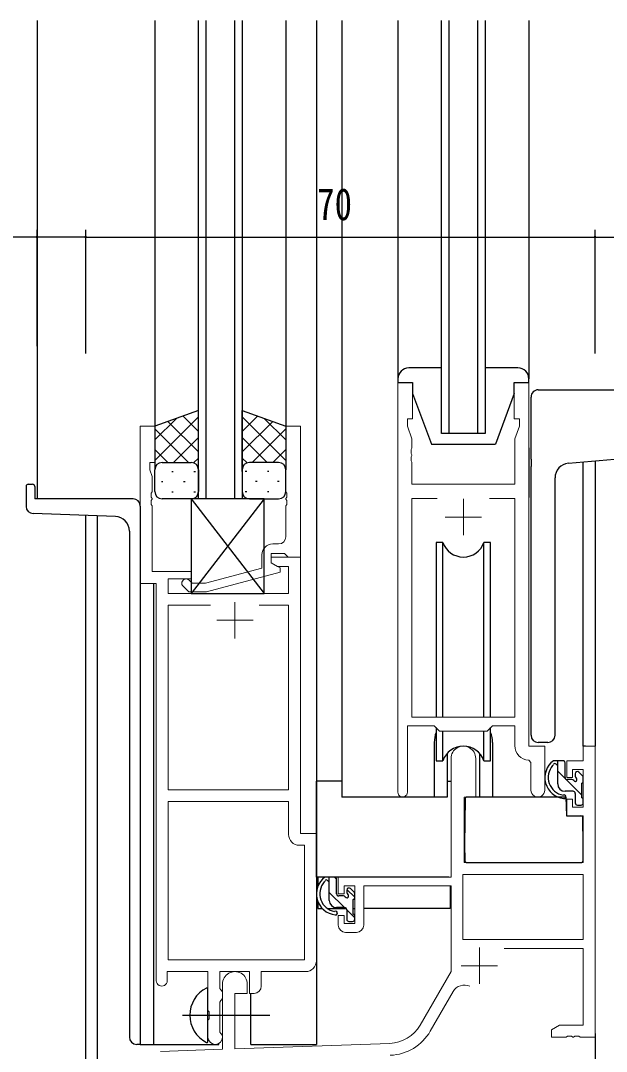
# Model space of a CAD drawing. Units: millimetres, scale not verified. Extents: x -1073 to 397, y -282 to 282.
# Drawn here: x -324.7 to -244.1, y -202.7 to -61 of the extents above; entities that cross this region are included whole.
import ezdxf
from ezdxf.enums import TextEntityAlignment as Align

# ---------------------------------------------------------------- set-up
doc = ezdxf.new("R2010")
doc.units = ezdxf.units.MM
doc.header["$LTSCALE"] = 2
doc.layers.add('0-2_YKK_11', color=7, linetype='Continuous', lineweight=18)
for name, color, linetype in [('0-3_YKK_12', 2, 'Continuous'), ('0-4_YKK_13', 4, 'Continuous'), ('0-6_YKK_D', 6, 'Continuous')]:
    doc.layers.add(name, color=color, linetype=linetype)
doc.styles.add('ＭＳ ゴシック', font='')
doc.styles.get('ＭＳ ゴシック').set_extended_font_data('MS Gothic')

msp = doc.modelspace()

# ---------------------------------------------------------------- linework, layer by layer
at = {"layer": '0-2_YKK_11'}
for p, q in [((-272.8, -110.7), (-272.8, -167.05)), ((-270.8, -110.7), (-272.8, -110.7)), ((-270.8, -115.7), (-270.8, -110.7)), ((-254.8, -110.7), (-256.8, -110.7)), ((-256.8, -110.7), (-256.8, -115.7)), ((-254.8, -160.7), (-254.8, -110.7)), ((-271.5, -115.7), (-270.8, -115.7)), ((-271.5, -116.7), (-271.5, -115.7)), ((-256.8, -115.7), (-256.1, -115.7)), ((-256.1, -115.7), (-256.1, -116.7)), ((-308.202, -138.33), (-308.202, -116.7)), ((-308.202, -116.7), (-306.202, -116.7)), ((-306.202, -116.7), (-306.202, -121.7)), ((-288.202, -116.7), (-288.202, -125.742)), ((-286.202, -116.7), (-288.202, -116.7)), ((-286.202, -134.7), (-286.202, -116.7)), ((-270.87, -118.431), (-271.5, -116.7)), ((-256.1, -116.7), (-256.73, -118.431)), ((-270.87, -119.742), (-270.87, -118.431)), ((-256.73, -118.431), (-256.73, -124.7)), ((-270.99, -119.925), (-270.87, -119.742)), ((-270.99, -120.475), (-270.99, -119.925)), ((-306.902, -121.7), (-306.902, -122.7)), ((-306.202, -121.7), (-306.902, -121.7)), ((-270.87, -120.658), (-270.99, -120.475)), ((-270.99, -120.925), (-270.87, -120.742)), ((-270.99, -121.475), (-270.99, -120.925)), ((-270.87, -121.658), (-270.99, -121.475)), ((-270.87, -120.742), (-270.87, -120.658)), ((-270.87, -124.7), (-270.87, -121.658)), ((-306.902, -122.7), (-306.572, -123.607)), ((-306.572, -123.607), (-306.572, -125.742)), ((-256.73, -124.7), (-270.87, -124.7)), ((-306.572, -125.742), (-306.692, -125.925)), ((-306.692, -125.925), (-306.692, -126.475)), ((-288.202, -125.742), (-288.082, -125.925)), ((-288.082, -125.925), (-288.082, -126.475)), ((-306.692, -126.475), (-306.572, -126.658)), ((-306.572, -126.742), (-306.692, -126.925)), ((-306.692, -126.925), (-306.692, -127.475)), ((-306.692, -127.475), (-306.572, -127.658)), ((-306.572, -126.658), (-306.572, -126.742)), ((-288.082, -126.475), (-288.202, -126.658)), ((-288.202, -126.658), (-288.202, -126.742)), ((-288.202, -126.742), (-288.082, -126.925)), ((-288.082, -127.475), (-288.202, -127.658)), ((-288.082, -126.925), (-288.082, -127.475)), ((-270.87, -126.63), (-270.87, -156.7)), ((-267.387, -126.63), (-270.87, -126.63)), ((-267.387, -126.63), (-270.87, -126.63)), ((-256.73, -126.63), (-260.213, -126.63)), ((-256.73, -156.7), (-256.73, -126.63)), ((-306.572, -127.658), (-306.572, -136.7)), ((-288.202, -127.658), (-288.202, -131.9)), ((-289.202, -132.9), (-290.002, -132.9)), ((-291.502, -134.4), (-291.502, -136.22)), ((-290.202, -134.2), (-288.402, -134.2)), ((-290.202, -135.5), (-290.202, -134.2)), ((-288.402, -134.2), (-288.202, -134.4)), ((-288.202, -134.4), (-287.902, -134.7)), ((-290.202, -134.7), (-286.202, -134.7)), ((-290.202, -135.5), (-290.202, -134.7)), ((-289.002, -136.193), (-290.202, -135.5)), ((-289.336, -136), (-290.202, -135.5)), ((-287.832, -136), (-289.336, -136)), ((-287.902, -134.7), (-286.202, -134.7)), ((-287.832, -139.7), (-287.832, -136)), ((-286.202, -134.7), (-286.202, -172.7)), ((-306.572, -136.7), (-301.202, -136.7)), ((-301.202, -136.7), (-301.202, -137.7)), ((-291.502, -136.22), (-299.263, -138.3)), ((-299.105, -139.5), (-289.002, -136.793)), ((-289.002, -136.793), (-289.002, -136.193)), ((-306.002, -138.33), (-308.202, -138.33)), ((-306.002, -192.95), (-306.002, -138.33)), ((-301.202, -137.7), (-304.372, -137.7)), ((-304.372, -137.7), (-304.372, -139.7)), ((-302.326, -138.724), (-301.55, -139.5)), ((-301.053, -138.3), (-301.478, -137.876)), ((-299.263, -138.3), (-301.053, -138.3)), ((-304.372, -139.7), (-287.832, -139.7)), ((-301.55, -139.5), (-299.105, -139.5)), ((-304.372, -166.7), (-304.372, -141.33)), ((-304.372, -141.33), (-298.552, -141.33)), ((-291.851, -141.33), (-287.832, -141.33)), ((-291.851, -141.33), (-287.832, -141.33)), ((-287.832, -141.33), (-287.832, -166.7)), ((-270.87, -156.7), (-256.73, -156.7)), ((-271.5, -167.05), (-271.5, -157.9)), ((-267.07, -158.63), (-260.53, -158.63)), ((-260.53, -158.63), (-259.8, -157.9)), ((-259.8, -157.9), (-256.73, -157.9)), ((-256.73, -157.9), (-256.73, -160.63)), ((-252.6, -160.7), (-254.8, -160.7)), ((-252.6, -166.735), (-252.6, -160.7)), ((-247.33, -160.7), (-245.7, -160.7)), ((-247.33, -162.7), (-247.33, -160.7)), ((-245.7, -160.7), (-245.7, -200.7)), ((-265.5, -178.7), (-265.5, -162.4)), ((-262.1, -162.4), (-262.1, -167.7)), ((-254.817, -162.628), (-254.53, -162.928)), ((-254.53, -162.928), (-254.53, -166.735)), ((-249.6, -162.7), (-247.33, -162.7)), ((-249.6, -165), (-249.6, -162.7)), ((-247.33, -163.9), (-248.8, -163.9)), ((-248.8, -163.9), (-248.8, -165)), ((-247.33, -169.1), (-247.33, -163.9)), ((-248.8, -165), (-249.6, -165)), ((-287.832, -166.7), (-304.372, -166.7)), ((-304.372, -190.07), (-304.372, -168.33)), ((-304.372, -190.07), (-304.372, -168.33)), ((-304.372, -168.33), (-287.832, -168.33)), ((-287.832, -168.33), (-287.832, -172.83)), ((-263.7, -167.7), (-263.7, -176.7)), ((-262.1, -167.7), (-263.7, -167.7)), ((-249.6, -168), (-248.8, -168)), ((-249.6, -170.3), (-249.6, -168)), ((-248.8, -168), (-248.8, -169.1)), ((-248.8, -169.1), (-247.33, -169.1)), ((-247.33, -170.3), (-249.6, -170.3)), ((-247.33, -176.7), (-247.33, -170.3)), ((-286.202, -172.7), (-284.002, -172.7)), ((-284.002, -172.7), (-284.002, -190.2)), ((-286.332, -174.33), (-285.632, -174.33)), ((-285.632, -174.33), (-285.632, -190.07)), ((-263.7, -176.7), (-247.33, -176.7)), ((-247.33, -178.33), (-263.87, -178.33)), ((-247.33, -178.33), (-263.87, -178.33)), ((-263.87, -178.33), (-263.87, -187.3)), ((-247.33, -187.3), (-247.33, -178.33)), ((-281, -178.7), (-265.5, -178.7)), ((-281, -181), (-281, -178.7)), ((-278.7, -179.9), (-280.2, -179.9)), ((-280.2, -179.9), (-280.2, -181)), ((-278.7, -185.1), (-278.7, -179.9)), ((-277.5, -179.9), (-277.5, -185.3)), ((-280.2, -181), (-281, -181)), ((-281, -184), (-280.2, -184)), ((-281, -185.3), (-281, -184)), ((-280.2, -184), (-280.2, -185.1)), ((-280.2, -185.1), (-278.7, -185.1)), ((-278.5, -186.3), (-280, -186.3)), ((-263.87, -187.3), (-247.33, -187.3)), ((-247.33, -188.5), (-258.201, -188.5)), ((-247.33, -199.07), (-247.33, -188.5)), ((-285.632, -190.07), (-304.372, -190.07)), ((-298.902, -191.7), (-304.502, -191.7)), ((-304.502, -191.7), (-304.502, -192.95)), ((-298.902, -197.029), (-298.902, -191.7)), ((-293.202, -191.7), (-297.272, -191.7)), ((-297.272, -191.7), (-297.272, -194.017)), ((-293.202, -194.7), (-293.202, -191.7)), ((-285.502, -191.7), (-291.572, -191.7)), ((-291.572, -191.7), (-291.572, -193.7)), ((-269.754, -199.068), (-265.5, -191.7)), ((-297.272, -194.017), (-297.124, -194.21)), ((-296.9, -202.368), (-296.9, -193.4)), ((-293.5, -193.4), (-293.5, -194.7)), ((-297.124, -194.21), (-296.902, -194.5)), ((-296.902, -195.4), (-297.124, -195.69)), ((-296.902, -194.5), (-296.902, -195.4)), ((-295.2, -194.7), (-295.2, -202.309)), ((-293.5, -194.7), (-295.2, -194.7)), ((-292.572, -194.7), (-293.202, -194.7)), ((-265.206, -194.452), (-268.343, -199.883)), ((-297.124, -195.69), (-297.272, -195.883)), ((-297.272, -195.883), (-297.272, -200.017)), ((-298.759, -197.221), (-298.902, -197.029)), ((-298.902, -198.371), (-298.759, -198.179)), ((-298.902, -200.7), (-298.902, -198.371)), ((-298.759, -198.179), (-298.759, -197.221)), ((-251.7, -199.7), (-250.609, -199.07)), ((-251.7, -200.7), (-251.7, -199.7)), ((-250.609, -199.07), (-247.33, -199.07)), ((-297.272, -200.017), (-297.124, -200.21)), ((-297.124, -200.21), (-296.902, -200.5)), ((-296.902, -200.5), (-296.902, -200.7)), ((-249.658, -200.7), (-251.7, -200.7)), ((-249.475, -200.58), (-249.658, -200.7)), ((-248.925, -200.58), (-249.475, -200.58)), ((-248.742, -200.7), (-248.925, -200.58)), ((-248.658, -200.7), (-248.742, -200.7)), ((-248.475, -200.58), (-248.658, -200.7)), ((-247.925, -200.58), (-248.475, -200.58)), ((-247.742, -200.7), (-247.925, -200.58)), ((-245.7, -200.7), (-247.742, -200.7)), ((-305.435, -202.666), (-296.9, -202.368)), ((-295.2, -202.309), (-273.91, -201.565))]:
    msp.add_line(p, q, dxfattribs=at)
at = {"layer": '0-2_YKK_11', "color": 2}
for p, q in [((-263.8, -126.7), (-263.8, -131.7)), ((-266.3, -129.2), (-261.3, -129.2)), ((-295.202, -140.9), (-295.202, -145.9)), ((-297.702, -143.4), (-292.702, -143.4)), ((-261.6, -188.4), (-261.6, -193.4)), ((-264.1, -190.9), (-259.1, -190.9))]:
    msp.add_line(p, q, dxfattribs=at)
at = {"layer": '0-2_YKK_11'}
for points in [[(-271.5, -157.9), (-267.8, -157.9), (-267.07, -158.63)], [(-265.5, -191.7), (-265.5, -179.9), (-277.5, -179.9)]]:
    msp.add_lwpolyline(points, dxfattribs=at)
for centre, radius, start, end in [((-290.002, -134.4), 1.5, 90.00001, 179.99999), ((-289.202, -131.9), 1, 270.00001, 359.99999), ((-301.902, -138.3), 0.6, 44.99999, 225.00001), ((-263.8, -162.4), 1.7, 359.99999, 180.00001), ((-254.73, -160.63), 2, 180, 267.50807), ((-272.15, -167.05), 0.65, 179.99999, 0.00001), ((-253.565, -166.735), 0.965, 179.99999, 0.00001), ((-286.332, -172.83), 1.5, 180.00001, 269.99999), ((-280, -185.3), 1, 180.00001, 269.99999), ((-278.5, -185.3), 1, 270.00001, 359.99999), ((-285.502, -190.2), 1.5, 270.00001, 359.99999), ((-295.2, -193.4), 1.7, 359.99999, 180.00001), ((-305.252, -192.95), 0.75, 179.99999, 0.00001), ((-292.572, -193.7), 1, 270.00001, 359.99999), ((-263.648, -195.352), 1.8, 65.29866, 149.99999), ((-274.084, -196.568), 5, 271.99999, 330), ((-297.902, -200.7), 1, 180.00001, 269.99999), ((-297.902, -200.7), 1, 270.00001, 359.99999), ((-274.084, -196.568), 6.63, 272, 330)]:
    msp.add_arc(centre, radius, start, end, dxfattribs=at)
at = {"layer": '0-3_YKK_12'}
for p, q in [((-322.4, -60.95), (-322.4, -126.7)), ((-306.201, -60.95), (-306.202, -117.2)), ((-300.202, -126.7), (-300.202, -60.95)), ((-299.202, -60.95), (-299.202, -126.7)), ((-295.202, -126.7), (-295.202, -60.95)), ((-294.202, -60.95), (-294.202, -126.7)), ((-288.202, -60.95), (-288.202, -117.2)), ((-284, -60.95), (-284, -201.7)), ((-280.5, -60.95), (-280.5, -167.7)), ((-272.8, -60.95), (-272.8, -110.2)), ((-266.8, -117.7), (-266.8, -60.95)), ((-265.8, -60.95), (-265.8, -117.7)), ((-261.8, -117.7), (-261.8, -60.95)), ((-260.8, -60.95), (-260.8, -117.7)), ((-254.8, -60.95), (-254.8, -110.2)), ((-260.8, -117.7), (-266.8, -117.7)), ((-247.33, -160.7), (-247.314, -121.63)), ((-245.7, -121.489), (-245.7, -160.7)), ((-315.7, -204.4), (-315.7, -128.986)), ((-314.07, -214.3), (-314.07, -129.043)), ((-306.4, -138.33), (-306.4, -201.7)), ((-267.8, -160.2), (-267.8, -167.7)), ((-259.8, -160.2), (-259.8, -167.7)), ((-247.03, -160.7), (-247.33, -160.7)), ((-280.5, -165.5), (-283.996, -165.5)), ((-267.8, -167.7), (-280.5, -167.7)), ((-253.573, -167.7), (-259.8, -167.7)), ((-293, -201.7), (-293, -194.683)), ((-245.7, -200.2), (-245.7, -215.7)), ((-308.202, -201.7), (-297.4, -201.7)), ((-297.4, -201.7), (-297.4, -201.565)), ((-293, -201.7), (-284, -201.7))]:
    msp.add_line(p, q, dxfattribs=at)
for start, end in [(159.63587, 180), (0, 20.36413)]:
    msp.add_arc((-263.8, -160.2), 4, start, end, dxfattribs=at)
at = {"layer": '0-4_YKK_13'}
for p, q in [((-266.8, -108.7), (-271.3, -108.7)), ((-256.3, -108.7), (-260.8, -108.7)), ((-272.8, -110.2), (-272.8, -110.7)), ((-254.8, -110.7), (-254.8, -110.2)), ((-272.8, -110.7), (-270.8, -110.7)), ((-256.8, -110.7), (-254.8, -110.7)), ((-256.8, -112.2), (-256.8, -110.7)), ((-253.5, -111.703), (-191.3, -111.703)), ((-256.8, -112.2), (-259.4, -119.2)), ((-254.5, -121.255), (-254.5, -112.703)), ((-300.204, -114.557), (-306.204, -116.7)), ((-300.204, -122.922), (-300.204, -114.557)), ((-294.205, -122.922), (-294.205, -114.557)), ((-294.205, -114.557), (-288.205, -116.7)), ((-306.204, -121.432), (-300.204, -115.432)), ((-306.204, -118.603), (-303.243, -115.643)), ((-300.204, -120.251), (-304.399, -116.056)), ((-300.204, -117.423), (-302.315, -115.311)), ((-294.205, -117.423), (-292.094, -115.311)), ((-288.205, -121.432), (-294.205, -115.432)), ((-294.205, -120.251), (-290.01, -116.056)), ((-288.205, -118.603), (-291.166, -115.643)), ((-306.204, -116.7), (-306.204, -122.7)), ((-301.583, -121.7), (-306.204, -117.08)), ((-292.826, -121.7), (-288.205, -117.08)), ((-288.205, -116.7), (-288.205, -122.7)), ((-249.374, -121.81), (-191.913, -116.783)), ((-303.643, -121.7), (-300.204, -118.26)), ((-290.766, -121.7), (-294.205, -118.26)), ((-304.412, -121.7), (-306.204, -119.908)), ((-289.997, -121.7), (-288.205, -119.908)), ((-268.2, -119.2), (-259.4, -119.2)), ((-254.8, -119.684), (-254.8, -126.5)), ((-305.204, -121.7), (-301.604, -121.7)), ((-304.804, -121.7), (-301.204, -121.7)), ((-300.872, -121.757), (-300.204, -121.089)), ((-293.537, -121.757), (-294.205, -121.089)), ((-289.605, -121.7), (-293.205, -121.7)), ((-289.205, -121.7), (-292.805, -121.7)), ((-254.5, -121.255), (-254.5, -122.259)), ((-306.204, -125.7), (-306.204, -122.7)), ((-303.869, -122.922), (-303.669, -122.922)), ((-300.839, -122.922), (-300.639, -122.922)), ((-300.204, -122.7), (-300.204, -125.7)), ((-294.205, -122.7), (-294.205, -125.7)), ((-293.57, -122.922), (-293.77, -122.922)), ((-290.54, -122.922), (-290.74, -122.922)), ((-288.205, -125.7), (-288.205, -122.7)), ((-254.5, -159.203), (-254.5, -122.259)), ((-323.602, -124.7), (-323.002, -124.7)), ((-305.284, -124.337), (-305.084, -124.337)), ((-302.254, -124.337), (-302.054, -124.337)), ((-292.155, -124.337), (-292.355, -124.337)), ((-289.125, -124.337), (-289.325, -124.337)), ((-251.2, -159.203), (-251.2, -123.803)), ((-323.902, -125), (-323.902, -127.734)), ((-322.702, -125), (-322.702, -126.7)), ((-303.869, -125.752), (-303.669, -125.752)), ((-300.839, -125.752), (-300.639, -125.752)), ((-293.57, -125.752), (-293.77, -125.752)), ((-290.54, -125.752), (-290.74, -125.752)), ((-309.202, -126.7), (-322.702, -126.7)), ((-301.204, -126.7), (-305.204, -126.7)), ((-301.202, -126.7), (-301.202, -139.7)), ((-301.202, -126.7), (-291.202, -139.7)), ((-291.202, -126.7), (-301.202, -139.7)), ((-291.202, -126.7), (-301.202, -126.7)), ((-293.205, -126.7), (-289.205, -126.7)), ((-291.202, -139.7), (-291.202, -126.7)), ((-311.632, -129.128), (-322.937, -128.734)), ((-308.202, -127.7), (-308.202, -201.7)), ((-309.702, -131.127), (-309.702, -200.7)), ((-267.55, -132.7), (-267.55, -156.7)), ((-266.628, -132.7), (-267.55, -132.7)), ((-266.628, -156.7), (-266.628, -132.7)), ((-260.972, -156.7), (-260.972, -132.7)), ((-260.05, -132.7), (-260.972, -132.7)), ((-260.05, -156.7), (-260.05, -132.7)), ((-301.202, -139.7), (-291.202, -139.7)), ((-267.55, -158.15), (-267.55, -162.7)), ((-266.628, -162.7), (-266.628, -158.63)), ((-260.972, -162.7), (-260.972, -158.63)), ((-260.05, -162.7), (-260.05, -158.15)), ((-252.2, -160.203), (-253.5, -160.203)), ((-267.55, -162.7), (-266.628, -162.7)), ((-266.05, -161.716), (-266.05, -167.7)), ((-261.55, -167.7), (-261.55, -161.716)), ((-260.972, -162.7), (-260.05, -162.7)), ((-250.13, -162.7), (-251.43, -162.7)), ((-250.83, -165.9), (-250.83, -162.7)), ((-247.53, -167.428), (-250.83, -164.128)), ((-249.83, -165), (-249.83, -163)), ((-247.418, -164.788), (-247.918, -164.288)), ((-283.996, -178.7), (-283.996, -165.5)), ((-266.05, -165.5), (-265.5, -165.5)), ((-248.891, -165.3), (-249.53, -165.3)), ((-248.43, -164.5), (-248.43, -164.839)), ((-247.53, -167.8), (-247.53, -165.8)), ((-247.33, -165.6), (-247.33, -165)), ((-248.73, -166.9), (-249.83, -166.9)), ((-248.43, -167.2), (-248.43, -168.5)), ((-266.05, -167.7), (-267.8, -167.7)), ((-263.576, -167.997), (-263.63, -174.2)), ((-249.698, -167.7), (-263.276, -167.7)), ((-259.8, -167.7), (-261.55, -167.7)), ((-249.698, -167.7), (-249.63, -170.3)), ((-247.33, -168.5), (-247.33, -168)), ((-248.13, -168.8), (-247.63, -168.8)), ((-263.595, -170.2), (-263.7, -170.2)), ((-249.63, -170.3), (-247.661, -170.3)), ((-247.33, -174.2), (-247.361, -170.597)), ((-263.63, -174.2), (-263.611, -176.403)), ((-247.349, -176.403), (-247.33, -174.2)), ((-263.7, -175.13), (-263.621, -175.209)), ((-263.311, -176.7), (-247.649, -176.7)), ((-265.8, -178.7), (-283.996, -178.7)), ((-283.796, -178.7), (-283.796, -179.952)), ((-281.53, -178.7), (-282.83, -178.7)), ((-282.23, -181.9), (-282.23, -178.7)), ((-281.23, -178.983), (-281.513, -178.7)), ((-281.23, -181), (-281.23, -179)), ((-280.142, -182.9), (-282.23, -180.812)), ((-280.291, -181.3), (-280.93, -181.3)), ((-279.83, -180.5), (-279.83, -180.839)), ((-278.73, -181.483), (-279.813, -180.4)), ((-278.818, -180.788), (-279.318, -180.288)), ((-278.73, -181.6), (-278.73, -181)), ((-265.596, -179.98), (-265.596, -183)), ((-278.93, -183.8), (-278.93, -181.8)), ((-282.519, -183), (-279.906, -183)), ((-280.13, -182.9), (-281.23, -182.9)), ((-279.83, -183.2), (-279.83, -184.5)), ((-278.73, -184.312), (-279.83, -183.212)), ((-278.93, -183), (-278.7, -183)), ((-278.73, -184.5), (-278.73, -184)), ((-265.596, -183), (-277.5, -183)), ((-279.53, -184.8), (-279.03, -184.8)), ((-298.902, -201.296), (-298.902, -194.104)), ((-302.402, -197.7), (-290.414, -197.7)), ((-308.202, -201.7), (-308.702, -201.7))]:
    msp.add_line(p, q, dxfattribs=at)
for points in [[(-270.8, -110.7), (-270.8, -112.2), (-268.2, -119.2)], [(-283.796, -182.09), (-283.796, -183), (-283.215, -183)]]:
    msp.add_lwpolyline(points, dxfattribs=at)
for centre, radius, start, end in [((-271.3, -110.2), 1.5, 90, 180), ((-256.3, -110.2), 1.5, 0, 90), ((-253.5, -112.703), 1, 90, 135.573), ((-253.5, -112.703), 1, 121.36694, 135.573), ((-253.5, -112.703), 1, 135.573, 180), ((-305.204, -122.7), 1, 90, 180), ((-305.204, -122.7), 1, 90, 180), ((-301.204, -122.7), 1, 360, 90), ((-301.204, -122.7), 1, 360, 90), ((-293.205, -122.7), 1, 90, 180), ((-293.205, -122.7), 1, 90, 180), ((-289.205, -122.7), 1, 360, 90), ((-289.205, -122.7), 1, 360, 90), ((-249.2, -123.803), 2, 95, 180), ((-323.602, -125), 0.3, 90, 180), ((-323.002, -125), 0.3, 0, 90), ((-305.204, -125.7), 1, 180, 270), ((-301.204, -125.7), 1, 270, 360), ((-293.205, -125.7), 1, 180, 270), ((-289.205, -125.7), 1, 270, 360), ((-309.202, -127.7), 1, 0, 90), ((-322.902, -127.734), 1, 180, 268), ((-311.702, -131.127), 2, 0, 88), ((-263.8, -131.7), 3, 199.4715, 340.5285), ((-253.5, -159.203), 1, 180, 270), ((-252.2, -159.203), 1, 270, 0), ((-263.8, -163.7), 3, 19.47123, 160.52877), ((-249.716, -165.021), 2.885, 126.45193, 263.90389), ((-250.13, -163), 0.3, 0, 90), ((-249.63, -164.987), 2.504, 139.45806, 259.25217), ((-251.69, -163.104), 0.3, 301.6219, 336.95039), ((-251.23, -163.3), 0.2, 36.8699, 156.95039), ((-250.83, -163), 0.3, 216.8699, 270), ((-248.13, -164.5), 0.3, 45, 180), ((-249.53, -165), 0.3, 180, 270), ((-248.891, -165.6), 0.3, 33.05573, 90), ((-248.43, -165.3), 0.25, 213.05573, 56.94427), ((-248.13, -164.839), 0.3, 180, 236.94427), ((-247.53, -165.6), 0.2, 270, 0), ((-247.63, -165), 0.3, 0, 45), ((-249.83, -165.9), 1, 180, 270), ((-248.73, -167.2), 0.3, 0, 90), ((-263.276, -168), 0.3, 90, 179.5), ((-249.952, -167.65), 0.25, 253.6388, 125.58163), ((-248.13, -168.5), 0.3, 180, 270), ((-247.63, -168.5), 0.3, 270, 0), ((-247.53, -168), 0.2, 0, 90), ((-247.661, -170.6), 0.3, 0.5, 90), ((-263.311, -176.4), 0.3, 180.5, 270), ((-247.649, -176.4), 0.3, 270, 359.5), ((-281.116, -181.021), 2.885, 126.45193, 263.90389), ((-281.03, -180.987), 2.504, 139.45806, 259.25217), ((-283.09, -179.104), 0.3, 301.6219, 336.95039), ((-282.63, -179.3), 0.2, 36.8699, 156.95039), ((-282.23, -179), 0.3, 216.8699, 270), ((-281.53, -179), 0.3, 0, 90), ((-280.93, -181), 0.3, 180, 270), ((-280.291, -181.6), 0.3, 33.05573, 90), ((-279.83, -181.3), 0.25, 213.05573, 56.94427), ((-279.53, -180.5), 0.3, 45, 180), ((-279.53, -180.839), 0.3, 180, 236.94427), ((-279.03, -181), 0.3, 0, 45), ((-281.23, -181.9), 1, 180, 270), ((-278.93, -181.6), 0.2, 270, 0), ((-281.352, -183.65), 0.25, 253.6388, 125.58163), ((-280.13, -183.2), 0.3, 0, 90), ((-278.93, -184), 0.2, 0, 90), ((-279.53, -184.5), 0.3, 180, 270), ((-279.03, -184.5), 0.3, 270, 0), ((-297.202, -197.7), 4.2, 117.28096, 242.71904), ((-299.056, -194.104), 0.154, 0, 117.28096), ((-308.702, -200.7), 1, 180, 270), ((-299.056, -201.296), 0.154, 242.71904, 0)]:
    msp.add_arc(centre, radius, start, end, dxfattribs=at)
at = {"layer": '0-6_YKK_D'}
for p, q in [((-322.4, -105.7), (-322.4, -89.7)), ((-315.7, -105.7), (-315.7, -89.7)), ((-315.7, -106.7), (-315.7, -89.7)), ((-245.7, -106.7), (-245.7, -89.7)), ((-245.7, -106.7), (-245.7, -89.7)), ((-322.4, -90.7), (-337.3, -90.7)), ((-315.7, -90.7), (-322.4, -90.7)), ((-315.7, -90.7), (-245.7, -90.7)), ((-245.7, -90.7), (-194, -90.7))]:
    msp.add_line(p, q, dxfattribs=at)
for centre, start, end in [((-322.4, -90.7), 0, 180), ((-315.7, -90.7), 0, 180), ((-315.7, -90.7), 0, 180), ((-245.7, -90.7), 0, 180), ((-245.7, -90.7), 0, 180), ((-322.4, -90.7), 180, 0), ((-315.7, -90.7), 180, 0), ((-315.7, -90.7), 180, 0), ((-245.7, -90.7), 180, 0), ((-245.7, -90.7), 180, 0)]:
    msp.add_arc(centre, 0.106, start, end, dxfattribs=at)

# ---------------------------------------------------------------- texts
at = {"layer": '0-6_YKK_D', "style": 'ＭＳ ゴシック', "width": 0.8}
msp.add_text('70', height=4.399, dxfattribs=at).set_placement((-283.892, -89.7), align=Align.BOTTOM_LEFT)

doc.saveas('drawing.dxf')
